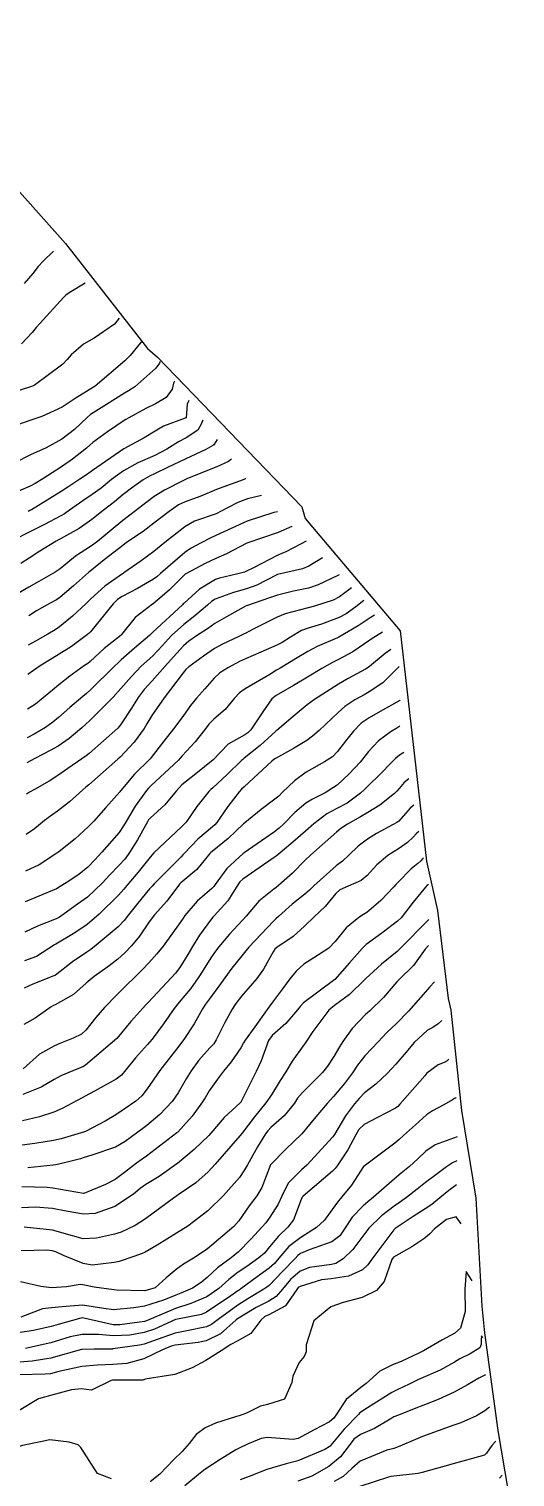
# Model space of a CAD drawing. Header units: metres. Extents: x 307586 to 320046, y 7427249 to 7434250.
# Drawn here: x 319636.2 to 319667.5, y 7428235.8 to 7428329 of the extents above; entities that cross this region are included whole.
import ezdxf

# ---------------------------------------------------------------- set-up
doc = ezdxf.new("R2010")
doc.units = ezdxf.units.M
doc.header["$MEASUREMENT"] = 0
for name, color, linetype in [('Area', 45, 'Continuous'), ('Curvas de Nivel 1m', 11, 'Continuous'), ('Curvas de Nivel 5m', 15, 'Continuous')]:
    doc.layers.add(name, color=color, linetype=linetype)

msp = doc.modelspace()

# ---------------------------------------------------------------- linework, layer by layer
at = {"layer": 'Area'}
msp.add_polyline3d([(319624.828, 7428329.793, 853.658), (319630.339, 7428324.372, 850.687), (319638.544, 7428315.194, 846.368), (319643.821, 7428308.418, 842.947), (319644.483, 7428307.862, 842.477), (319653.762, 7428298.232, 833.33), (319653.981, 7428297.481, 833.8), (319660.097, 7428290.247, 827.35), (319661.807, 7428275.405, 819.117), (319662.504, 7428272.231, 816.637), (319663.194, 7428266.572, 814.318), (319663.363, 7428265.826, 823.138), (319664.045, 7428259.344, 811.397), (319664.975, 7428253.717, 808.346), (319665.361, 7428246.747, 807.786), (319665.535, 7428245.043, 808.257), (319666.391, 7428238.751, 806.627), (319667.504, 7428232.165, 800.169)], dxfattribs=at)
at = {"layer": 'Curvas de Nivel 1m', "flags": 128}
for points, elevation in [([(319637.783, 7428314.7), (319637.104, 7428314.04), (319636.792, 7428313.701), (319636.441, 7428313.262), (319635.884, 7428312.6)], 846), ([(319642.003, 7428310.38), (319641.705, 7428309.98), (319640.389, 7428309.081), (319639.697, 7428308.693), (319638.913, 7428308.015), (319638.665, 7428307.722), (319638.367, 7428307.415), (319636.531, 7428306.047), (319636.352, 7428305.97), (319634.895, 7428305.514)], 844), ([(319643.463, 7428308.89), (319642.718, 7428307.967), (319642.369, 7428307.62), (319640.461, 7428305.998), (319640.352, 7428305.927), (319639.162, 7428305.195), (319638.339, 7428304.647), (319637.029, 7428304.039), (319636.321, 7428303.809), (319635.021, 7428303.357)], 843), ([(319644.643, 7428307.59), (319644.63, 7428307.554), (319644.605, 7428307.474), (319644.365, 7428307.148), (319643.014, 7428305.963), (319642.611, 7428305.707), (319642.349, 7428305.557), (319641.178, 7428304.824), (319640.336, 7428304.287), (319640.166, 7428304.171), (319639.974, 7428304.004), (319639.123, 7428303.21), (319638.311, 7428302.585), (319637.299, 7428302.035), (319636.298, 7428301.582), (319635.282, 7428301.071)], 842), ([(319645.563, 7428306.33), (319645.511, 7428306.197), (319645.416, 7428305.81), (319645.024, 7428305.266), (319644.342, 7428304.868), (319643.73, 7428304.565), (319642.628, 7428303.967), (319642.439, 7428303.861), (319642.33, 7428303.796), (319641.244, 7428303.061), (319640.308, 7428302.36), (319640.115, 7428302.192), (319639.899, 7428302.004), (319639.008, 7428301.301), (319638.291, 7428300.805), (319637.085, 7428300.038), (319636.592, 7428299.731), (319636.276, 7428299.565), (319635.22, 7428299.104)], 841), ([(319647.403, 7428303.81), (319647.258, 7428303.508), (319647.07, 7428303.171), (319646.314, 7428302.667), (319645.823, 7428302.422), (319645.085, 7428301.942), (319644.299, 7428301.526), (319643.2, 7428301.055), (319642.289, 7428300.553), (319641.519, 7428299.981), (319640.835, 7428299.431), (319640.268, 7428299.018), (319639.657, 7428298.611), (319638.81, 7428298.014), (319638.484, 7428297.784), (319638.249, 7428297.644), (319637.192, 7428297.082), (319636.239, 7428296.617), (319635.165, 7428296.056)], 839), ([(319648.323, 7428302.56), (319648.093, 7428302.223), (319648.043, 7428302.168), (319647.578, 7428301.911), (319646.297, 7428301.319), (319645.108, 7428300.759), (319644.287, 7428300.359), (319644.011, 7428300.228), (319643.55, 7428299.957), (319642.804, 7428299.435), (319642.269, 7428299.011), (319641.694, 7428298.546), (319640.971, 7428297.989), (319640.247, 7428297.416), (319639.419, 7428296.83), (319638.234, 7428296.176), (319638.129, 7428296.126), (319637.939, 7428296.023), (319636.894, 7428295.363), (319636.216, 7428294.915), (319635.67, 7428294.589)], 838), ([(319649.243, 7428301.3), (319649.048, 7428301.14), (319648.292, 7428300.8), (319646.408, 7428300.043), (319646.284, 7428299.987), (319646.142, 7428299.922), (319644.92, 7428299.293), (319644.267, 7428298.883), (319643.724, 7428298.492), (319643.046, 7428297.962), (319642.599, 7428297.617), (319642.247, 7428297.341), (319640.611, 7428295.994), (319640.23, 7428295.718), (319639.189, 7428295.044), (319638.206, 7428294.239), (319638.084, 7428294.142), (319637.89, 7428294.023), (319636.819, 7428293.411), (319636.193, 7428293.057), (319634.49, 7428292.065)], 837), ([(319650.163, 7428300.04), (319650.141, 7428300.025), (319649.752, 7428299.885), (319648.672, 7428299.501), (319648.274, 7428299.333), (319647.266, 7428298.912), (319646.262, 7428298.554), (319645.835, 7428298.351), (319645.221, 7428297.935), (319644.245, 7428297.168), (319643.554, 7428296.643), (319642.55, 7428295.967), (319642.36, 7428295.841), (319642.231, 7428295.742), (319641.039, 7428294.805), (319640.214, 7428294.15), (319640.129, 7428294.086), (319640.028, 7428294.002), (319639.067, 7428293.139), (319638.187, 7428292.394), (319637.963, 7428292.245), (319637.559, 7428292.026), (319636.682, 7428291.531), (319636.175, 7428291.215)], 836), ([(319652.193, 7428297.91), (319651.959, 7428297.854), (319650.247, 7428297.304), (319649.269, 7428296.863), (319648.238, 7428296.376), (319647.913, 7428296.227), (319647.296, 7428295.909), (319646.602, 7428295.543), (319646.227, 7428295.295), (319644.659, 7428293.943), (319644.427, 7428293.73), (319644.207, 7428293.559), (319643.192, 7428292.966), (319642.19, 7428292.449), (319641.904, 7428292.257), (319641.624, 7428291.978), (319640.165, 7428290.182), (319640.077, 7428290.088), (319639.971, 7428290.002), (319638.932, 7428289.232), (319638.144, 7428288.731), (319637.694, 7428288.47), (319636.972, 7428288.032), (319636.487, 7428287.679), (319636.127, 7428287.429)], 834), ([(319653.123, 7428296.96), (319652.24, 7428296.583), (319650.233, 7428295.88), (319648.928, 7428295.191), (319648.223, 7428294.896), (319647.539, 7428294.587), (319646.306, 7428293.919), (319646.25, 7428293.882), (319646.212, 7428293.852), (319645.247, 7428292.885), (319644.183, 7428291.967), (319644.155, 7428291.95), (319643.042, 7428291.094), (319642.163, 7428290.001), (319642.133, 7428289.97), (319641.042, 7428289.095), (319640.137, 7428288.264), (319639.992, 7428288.144), (319639.779, 7428288.004), (319638.816, 7428287.323), (319638.12, 7428286.773), (319637.711, 7428286.43), (319637.241, 7428286.029), (319636.621, 7428285.519), (319636.1, 7428285.19)], 833), ([(319654.053, 7428296.01), (319653.717, 7428295.835), (319652.734, 7428295.339), (319652.225, 7428295.105), (319650.648, 7428294.304), (319650.215, 7428294.084), (319650.069, 7428294.027), (319649.554, 7428293.887), (319648.465, 7428293.642), (319648.208, 7428293.55), (319647.174, 7428292.934), (319646.185, 7428292.028), (319646.13, 7428291.974), (319646.075, 7428291.922), (319644.165, 7428290.148), (319644.062, 7428290.053), (319643.953, 7428289.952), (319642.99, 7428289.122), (319642.139, 7428288.366), (319641.929, 7428288.18), (319641.713, 7428287.976), (319640.117, 7428286.393), (319639.908, 7428286.209), (319639.654, 7428286.005), (319638.818, 7428285.298), (319638.093, 7428284.659), (319637.741, 7428284.37), (319637.261, 7428284.028), (319636.533, 7428283.581), (319636.076, 7428283.355)], 832), ([(319655.103, 7428294.94), (319654.219, 7428294.409), (319653.811, 7428294.241), (319652.213, 7428293.867), (319652.164, 7428293.851), (319650.879, 7428293.193), (319650.199, 7428292.957), (319649.367, 7428292.717), (319648.189, 7428292.276), (319647.953, 7428292.135), (319647.689, 7428291.905), (319646.886, 7428291.202), (319646.17, 7428290.657), (319645.367, 7428289.932), (319644.793, 7428289.301), (319644.143, 7428288.615), (319643.795, 7428288.296), (319643.431, 7428287.957), (319642.792, 7428287.298), (319642.118, 7428286.527), (319641.615, 7428285.977), (319640.09, 7428284.451), (319639.857, 7428284.232), (319639.605, 7428284.005), (319638.786, 7428283.302), (319638.071, 7428282.814), (319637.564, 7428282.529), (319636.608, 7428282.035), (319636.26, 7428281.839), (319636.06, 7428281.739)], 831), ([(319656.973, 7428293.02), (319656.192, 7428292.427), (319655.781, 7428292.214), (319654.588, 7428291.824), (319654.182, 7428291.717), (319652.694, 7428291.329), (319652.176, 7428291.115), (319650.637, 7428290.343), (319650.165, 7428290.1), (319650.017, 7428290.028), (319649.722, 7428289.884), (319648.662, 7428289.388), (319648.151, 7428289.106), (319647.433, 7428288.618), (319646.485, 7428287.916), (319646.303, 7428287.747), (319646.129, 7428287.538), (319644.894, 7428285.938), (319644.101, 7428284.783), (319643.79, 7428284.259), (319643.61, 7428283.955), (319642.966, 7428283.074), (319642.065, 7428282.116), (319641.908, 7428281.972), (319640.046, 7428280.324), (319639.867, 7428280.179), (319639.654, 7428280.004), (319638.807, 7428279.237), (319638.022, 7428278.635), (319637.663, 7428278.379), (319637.191, 7428278.028), (319636.546, 7428277.497), (319636.004, 7428277.131)], 829), ([(319657.773, 7428292.2), (319657.252, 7428291.789), (319656.635, 7428291.339), (319656.176, 7428291.096), (319655.029, 7428290.675), (319654.169, 7428290.419), (319653.742, 7428290.259), (319653.041, 7428289.841), (319652.509, 7428289.495), (319652.155, 7428289.309), (319651.139, 7428288.875), (319650.141, 7428288.439), (319649.762, 7428288.261), (319649.038, 7428287.891), (319648.488, 7428287.538), (319648.126, 7428287.197), (319647.518, 7428286.507), (319646.991, 7428285.911), (319646.597, 7428285.426), (319646.101, 7428284.734), (319645.508, 7428283.929), (319644.875, 7428283.144), (319644.065, 7428282.078), (319644.01, 7428282.004), (319643.958, 7428281.951), (319642.993, 7428281.022), (319642.111, 7428279.969), (319642.082, 7428279.93), (319642.041, 7428279.871), (319641.141, 7428278.869), (319640.364, 7428277.995), (319640.009, 7428277.619), (319639.16, 7428276.849), (319638.126, 7428276.019), (319638.049, 7428275.963), (319637.991, 7428275.923), (319636.84, 7428275.172), (319635.974, 7428274.775)], 828), ([(319658.443, 7428291.25), (319658.176, 7428291.075), (319657.405, 7428290.554), (319656.163, 7428289.845), (319656.065, 7428289.801), (319654.748, 7428289.227), (319654.149, 7428288.911), (319653.476, 7428288.503), (319652.371, 7428287.848), (319652.225, 7428287.756), (319652.131, 7428287.703), (319651.704, 7428287.432), (319650.119, 7428286.501), (319649.754, 7428286.246), (319649.42, 7428285.887), (319648.829, 7428285.169), (319648.099, 7428284.547), (319647.773, 7428284.226), (319647.533, 7428283.906), (319646.896, 7428283.097), (319646.067, 7428282.194), (319645.937, 7428282.05), (319645.82, 7428281.924), (319644.046, 7428280.257), (319643.891, 7428280.105), (319643.758, 7428279.953), (319643.029, 7428278.959), (319642.45, 7428277.966), (319642.293, 7428277.684), (319642.006, 7428277.266), (319640.895, 7428275.986), (319640.461, 7428275.518), (319639.978, 7428275.02), (319639.416, 7428274.561), (319638.596, 7428274.014), (319638.208, 7428273.77), (319637.959, 7428273.634), (319636.834, 7428273.152), (319635.951, 7428272.799)], 827), ([(319658.973, 7428290.15), (319658.24, 7428289.701), (319658.161, 7428289.65), (319657.053, 7428288.887), (319656.142, 7428288.393), (319655.745, 7428288.2), (319655.048, 7428287.816), (319654.127, 7428287.261), (319653.236, 7428286.725), (319652.115, 7428286.076), (319651.844, 7428285.854), (319651.268, 7428285.026), (319650.477, 7428283.874), (319650.293, 7428283.674), (319650.088, 7428283.546), (319649.023, 7428282.946), (319648.063, 7428281.926), (319646.932, 7428281.033), (319646.047, 7428280.315), (319645.679, 7428279.925), (319644.938, 7428279.028), (319644.017, 7428278.209), (319643.893, 7428278.073), (319643.819, 7428277.952), (319643.184, 7428276.776), (319642.677, 7428275.963), (319642.387, 7428275.568), (319641.98, 7428275.128), (319641.41, 7428274.54), (319640.899, 7428273.986), (319639.954, 7428273.097), (319639.324, 7428272.631), (319638.453, 7428272.015), (319638.152, 7428271.806), (319637.94, 7428271.707), (319636.742, 7428271.225), (319635.931, 7428270.846)], 826), ([(319660.043, 7428287.95), (319659.988, 7428287.909), (319659.839, 7428287.763), (319658.992, 7428286.903), (319658.118, 7428286.313), (319657.776, 7428286.123), (319657.175, 7428285.789), (319656.539, 7428285.365), (319656.105, 7428284.989), (319654.879, 7428283.818), (319654.459, 7428283.453), (319654.083, 7428283.184), (319653.239, 7428282.675), (319652.066, 7428282.031), (319651.959, 7428281.957), (319651.843, 7428281.853), (319650.046, 7428280.205), (319649.878, 7428280.048), (319649.723, 7428279.883), (319648.995, 7428278.923), (319648.29, 7428277.897), (319648.16, 7428277.75), (319648.01, 7428277.626), (319647.079, 7428276.833), (319646.203, 7428275.918), (319646.102, 7428275.808), (319645.991, 7428275.698), (319644.259, 7428273.946), (319644.122, 7428273.796), (319643.968, 7428273.618), (319643.197, 7428272.711), (319642.611, 7428271.963), (319642.322, 7428271.583), (319641.935, 7428271.181), (319640.528, 7428269.991), (319640.187, 7428269.728), (319639.916, 7428269.546), (319638.995, 7428268.921), (319637.893, 7428268.059), (319637.868, 7428268.046), (319637.804, 7428268.021), (319636.436, 7428267.486), (319635.885, 7428267.233)], 824), ([(319660.113, 7428285.78), (319660.084, 7428285.76), (319658.825, 7428285.053), (319658.102, 7428284.645), (319657.594, 7428284.289), (319657.089, 7428283.79), (319656.649, 7428283.229), (319656.073, 7428282.465), (319655.736, 7428282.136), (319655.231, 7428281.812), (319654.056, 7428281.139), (319653.299, 7428280.589), (319652.529, 7428279.845), (319652.282, 7428279.605), (319652.036, 7428279.399), (319651.159, 7428278.73), (319650.092, 7428277.879), (319650.012, 7428277.804), (319649.029, 7428276.864), (319647.994, 7428276.041), (319647.918, 7428275.977), (319647.852, 7428275.901), (319647.017, 7428274.875), (319645.974, 7428274.006), (319645.89, 7428273.921), (319645.064, 7428272.826), (319644.29, 7428271.945), (319643.938, 7428271.498), (319643.308, 7428270.578), (319642.794, 7428269.961), (319642.366, 7428269.515), (319641.91, 7428269.096), (319641.271, 7428268.611), (319640.385, 7428267.993), (319639.888, 7428267.556), (319639.067, 7428266.823), (319637.874, 7428266.158), (319637.783, 7428266.112), (319637.634, 7428266.022), (319636.598, 7428265.297), (319635.856, 7428264.886)], 823), ([(319660.093, 7428284.1), (319659.88, 7428283.977), (319659.525, 7428283.766), (319658.705, 7428283.152), (319658.073, 7428282.472), (319657.773, 7428282.077), (319657.532, 7428281.785), (319656.823, 7428281.024), (319656.048, 7428280.295), (319655.281, 7428279.811), (319654.453, 7428279.407), (319654.033, 7428279.145), (319653.319, 7428278.542), (319652.623, 7428277.844), (319652.312, 7428277.545), (319652.007, 7428277.307), (319650.058, 7428275.943), (319649.993, 7428275.898), (319648.932, 7428274.942), (319648.184, 7428273.898), (319648.097, 7428273.772), (319647.969, 7428273.644), (319647.032, 7428272.834), (319646.239, 7428271.917), (319646.119, 7428271.741), (319645.938, 7428271.464), (319644.839, 7428269.936), (319644.424, 7428269.434), (319643.907, 7428268.856), (319643.465, 7428268.389), (319643.028, 7428267.959), (319642.457, 7428267.394), (319641.881, 7428266.82), (319641.054, 7428265.982), (319640.505, 7428265.348), (319639.851, 7428264.526), (319639.571, 7428264.279), (319639.036, 7428264.008), (319638.187, 7428263.669), (319637.838, 7428263.524), (319636.88, 7428262.982), (319635.823, 7428262.04)], 822), ([(319660.343, 7428282.4), (319660.07, 7428282.233), (319659.799, 7428282.03), (319659.545, 7428281.765), (319658.823, 7428281.005), (319658.048, 7428280.258), (319657.807, 7428280.02), (319657.554, 7428279.785), (319656.688, 7428279.139), (319656.028, 7428278.791), (319655.377, 7428278.455), (319654.542, 7428277.822), (319654.008, 7428277.346), (319653.201, 7428276.637), (319652.239, 7428275.848), (319652.108, 7428275.732), (319651.991, 7428275.637), (319651.296, 7428275.17), (319649.977, 7428274.254), (319649.778, 7428274.079), (319649.646, 7428273.883), (319649, 7428272.847), (319648.122, 7428271.898), (319648.031, 7428271.81), (319647.941, 7428271.699), (319647.185, 7428270.653), (319646.724, 7428269.912), (319646.428, 7428269.402), (319645.903, 7428268.565), (319645.624, 7428268.197), (319645.381, 7428267.928), (319643.877, 7428266.315), (319643.698, 7428266.128), (319643.531, 7428265.953), (319642.746, 7428265.075), (319641.843, 7428263.996), (319639.826, 7428262.266), (319639.661, 7428262.165), (319639.27, 7428262.006), (319638.252, 7428261.582), (319637.816, 7428261.34), (319636.981, 7428260.859), (319635.806, 7428260.376)], 821), ([(319660.983, 7428279.02), (319660.759, 7428278.832), (319660.452, 7428278.48), (319660.016, 7428277.996), (319659.885, 7428277.891), (319659.655, 7428277.764), (319658.587, 7428277.194), (319658.003, 7428276.83), (319657.409, 7428276.375), (319656.808, 7428275.792), (319656.381, 7428275.404), (319655.986, 7428275.105), (319654.535, 7428273.822), (319654.255, 7428273.539), (319653.965, 7428273.279), (319653.153, 7428272.64), (319652.269, 7428271.847), (319652.094, 7428271.696), (319651.94, 7428271.547), (319650.361, 7428269.873), (319650.164, 7428269.632), (319649.915, 7428269.321), (319649.268, 7428268.521), (319648.81, 7428267.891), (319648.426, 7428267.356), (319647.88, 7428266.63), (319647.567, 7428266.212), (319647.372, 7428265.905), (319646.837, 7428264.937), (319646.17, 7428263.917), (319646.025, 7428263.734), (319645.839, 7428263.5), (319644.625, 7428261.938), (319643.811, 7428260.753), (319643.464, 7428260.296), (319643.077, 7428259.957), (319642.326, 7428259.433), (319641.789, 7428259.066), (319641.098, 7428258.665), (319639.842, 7428257.999), (319639.773, 7428257.971), (319638.259, 7428257.524), (319637.767, 7428257.414), (319636.566, 7428257.231), (319635.764, 7428257.131)], 819), ([(319661.303, 7428277.32), (319661.149, 7428277.195), (319660.939, 7428276.96), (319660.575, 7428276.604), (319659.997, 7428276.208), (319659.715, 7428276.043), (319659.304, 7428275.767), (319658.596, 7428275.165), (319657.98, 7428274.488), (319657.594, 7428274.167), (319656.747, 7428273.792), (319656.208, 7428273.559), (319655.966, 7428273.333), (319655.271, 7428272.492), (319654.566, 7428271.821), (319653.937, 7428271.225), (319653.214, 7428270.553), (319652.167, 7428269.848), (319652.031, 7428269.739), (319651.919, 7428269.562), (319651.31, 7428268.451), (319650.871, 7428267.865), (319649.881, 7428266.709), (319649.524, 7428266.236), (319649.286, 7428265.886), (319648.78, 7428264.974), (319648.248, 7428263.896), (319648.092, 7428263.655), (319647.845, 7428263.38), (319647.141, 7428262.595), (319646.64, 7428261.912), (319646.33, 7428261.402), (319645.809, 7428260.493), (319645.409, 7428259.926), (319644.624, 7428259.104), (319643.78, 7428258.393), (319643.526, 7428258.203), (319643.196, 7428257.956), (319642.38, 7428257.351), (319641.763, 7428256.996), (319640.24, 7428256.475), (319639.756, 7428256.32), (319639.511, 7428256.247), (319638.572, 7428256.012), (319637.914, 7428255.854), (319637.75, 7428255.83), (319636.12, 7428255.664)], 818), ([(319661.613, 7428275.63), (319661.537, 7428275.563), (319661.426, 7428275.437), (319661.233, 7428275.252), (319660.823, 7428274.908), (319659.976, 7428274.056), (319659.828, 7428273.908), (319659.695, 7428273.763), (319658.85, 7428272.881), (319657.948, 7428272.109), (319657.753, 7428271.975), (319657.448, 7428271.785), (319656.618, 7428271.112), (319655.927, 7428270.233), (319655.518, 7428269.806), (319654.553, 7428269.181), (319653.907, 7428268.769), (319653.4, 7428268.336), (319653.004, 7428267.839), (319652.535, 7428267.195), (319651.878, 7428266.33), (319651.53, 7428265.855), (319650.734, 7428264.74), (319650.128, 7428263.876), (319650.023, 7428263.705), (319649.845, 7428263.383), (319649.219, 7428262.499), (319648.731, 7428261.891), (319648.339, 7428261.374), (319647.81, 7428260.615), (319647.537, 7428260.171), (319647.373, 7428259.904), (319646.701, 7428258.999), (319645.774, 7428257.964), (319645.75, 7428257.944), (319645.726, 7428257.921), (319643.758, 7428256.422), (319643.487, 7428256.221), (319643.128, 7428255.956), (319642.349, 7428255.359), (319641.737, 7428254.907), (319641.121, 7428254.591), (319639.723, 7428254.017), (319639.702, 7428254.011), (319637.728, 7428254.36), (319637.361, 7428254.392), (319635.729, 7428254.442)], 817), ([(319661.933, 7428273.93), (319661.894, 7428273.893), (319661.85, 7428273.856), (319661.734, 7428273.734), (319660.939, 7428272.764), (319660.159, 7428271.757), (319659.941, 7428271.543), (319658.923, 7428270.78), (319657.925, 7428270.038), (319657.789, 7428269.917), (319657.664, 7428269.783), (319656.845, 7428268.854), (319655.893, 7428267.8), (319653.877, 7428266.285), (319653.654, 7428266.054), (319653.491, 7428265.834), (319652.744, 7428264.961), (319651.856, 7428264.186), (319651.617, 7428263.854), (319651.142, 7428262.552), (319650.839, 7428261.865), (319649.868, 7428259.944), (319649.835, 7428259.88), (319649.82, 7428259.862), (319649.802, 7428259.841), (319648.767, 7428258.911), (319647.902, 7428257.899), (319647.771, 7428257.748), (319646.828, 7428256.843), (319645.753, 7428255.942), (319645.727, 7428255.92), (319644.578, 7428255.1), (319643.732, 7428254.583), (319643.361, 7428254.321), (319642.929, 7428253.958), (319641.715, 7428253.17), (319640.449, 7428252.722), (319639.71, 7428252.677), (319638.582, 7428252.877), (319637.713, 7428253.042), (319636.609, 7428253.136), (319635.713, 7428253.078)], 816), ([(319661.923, 7428269.99), (319661.714, 7428269.733), (319660.958, 7428268.694), (319660.011, 7428267.758), (319659.892, 7428267.643), (319659.027, 7428266.623), (319658.14, 7428265.777), (319658.002, 7428265.649), (319657.87, 7428265.526), (319657.021, 7428264.629), (319656.417, 7428263.794), (319656.199, 7428263.445), (319655.839, 7428262.84), (319655.429, 7428262.206), (319655.098, 7428261.811), (319653.81, 7428260.503), (319653.5, 7428260.139), (319653.288, 7428259.835), (319652.625, 7428259.007), (319651.779, 7428258.253), (319651.577, 7428258.052), (319651.433, 7428257.855), (319650.92, 7428257.014), (319650.274, 7428255.865), (319650.085, 7428255.531), (319649.745, 7428255.044), (319648.721, 7428253.885), (319647.713, 7428252.896), (319646.428, 7428251.913), (319645.698, 7428251.453), (319644.444, 7428250.693), (319643.686, 7428250.227), (319643.493, 7428250.144), (319642.94, 7428249.957), (319642.013, 7428249.632), (319641.677, 7428249.571), (319640.255, 7428249.403), (319639.675, 7428249.494), (319638.426, 7428250.009), (319637.92, 7428250.251), (319637.686, 7428250.323), (319637.348, 7428250.362), (319635.686, 7428250.315)], 814), ([(319662.313, 7428267.64), (319661.997, 7428267.293), (319661.887, 7428267.171), (319660.633, 7428265.749), (319659.865, 7428264.962), (319659.251, 7428264.374), (319658.681, 7428263.772), (319658.285, 7428263.337), (319657.839, 7428262.871), (319657.351, 7428262.264), (319657.024, 7428261.788), (319656.511, 7428261.098), (319655.808, 7428260.266), (319655.398, 7428259.806), (319654.663, 7428258.944), (319653.773, 7428257.855), (319652.747, 7428256.857), (319651.753, 7428255.85), (319651.192, 7428254.402), (319650.861, 7428253.859), (319650.375, 7428253.211), (319649.709, 7428252.248), (319649.384, 7428251.875), (319647.688, 7428250.442), (319646.896, 7428249.908), (319646.142, 7428249.45), (319645.671, 7428249.125), (319645.021, 7428248.571), (319644.325, 7428247.94), (319643.651, 7428247.736), (319641.841, 7428247.779), (319641.651, 7428247.8), (319640.403, 7428247.983), (319639.655, 7428248.13), (319639.498, 7428248.15), (319638.601, 7428248.006), (319637.652, 7428247.942), (319636.968, 7428248.027), (319635.657, 7428248.329)], 813), ([(319662.783, 7428265.16), (319662.56, 7428264.929), (319662.201, 7428264.708), (319661.861, 7428264.52), (319661.011, 7428263.743), (319660.484, 7428263.11), (319659.832, 7428262.346), (319659.55, 7428262.04), (319659.294, 7428261.765), (319658.535, 7428261.053), (319657.81, 7428260.49), (319657.454, 7428260.136), (319657.158, 7428259.786), (319656.573, 7428259.01), (319655.873, 7428257.799), (319655.836, 7428257.735), (319655.771, 7428257.648), (319654.09, 7428255.825), (319653.75, 7428255.523), (319652.895, 7428254.685), (319652.472, 7428253.843), (319652.254, 7428253.316), (319651.712, 7428252.48), (319651.442, 7428252.117), (319651.225, 7428251.855), (319650.492, 7428251.065), (319649.687, 7428250.248), (319649.227, 7428249.877), (319648.344, 7428249.219), (319647.663, 7428248.6), (319647.287, 7428248.275), (319646.719, 7428247.909), (319645.976, 7428247.591), (319645.648, 7428247.472), (319644.86, 7428247.146), (319643.641, 7428246.758), (319642.939, 7428246.657), (319641.638, 7428246.523), (319641.018, 7428246.597), (319639.641, 7428246.827), (319638.339, 7428246.708), (319637.639, 7428246.637), (319637.075, 7428246.59), (319635.669, 7428246.04)], 812), ([(319663.243, 7428262.67), (319663.127, 7428262.546), (319662.928, 7428262.439), (319662.548, 7428262.297), (319661.823, 7428261.757), (319661.686, 7428261.596), (319660.088, 7428259.756), (319659.948, 7428259.611), (319659.799, 7428259.499), (319658.647, 7428258.91), (319657.783, 7428258.46), (319657.436, 7428258.126), (319657.241, 7428257.785), (319656.741, 7428256.812), (319656.046, 7428255.797), (319655.919, 7428255.63), (319655.749, 7428255.445), (319653.853, 7428253.828), (319653.794, 7428253.767), (319653.73, 7428253.621), (319653.234, 7428252.311), (319652.877, 7428251.838), (319652.27, 7428251.271), (319651.69, 7428250.567), (319651.367, 7428250.172), (319651.001, 7428249.857), (319650.227, 7428249.312), (319649.669, 7428248.937), (319649.063, 7428248.478), (319648.416, 7428247.889), (319647.647, 7428247.347), (319646.626, 7428246.927), (319645.64, 7428246.608), (319644.07, 7428245.943), (319643.773, 7428245.806), (319643.63, 7428245.766), (319642.044, 7428245.549), (319641.627, 7428245.56), (319639.736, 7428245.989), (319639.633, 7428246.005), (319639.532, 7428245.992), (319638.072, 7428245.568), (319637.624, 7428245.448), (319636.475, 7428245.177), (319635.618, 7428245.049)], 811), ([(319663.773, 7428257.66), (319662.356, 7428257.135), (319661.763, 7428256.737), (319661.249, 7428256.244), (319660.696, 7428255.741), (319660.177, 7428255.318), (319659.745, 7428254.96), (319658.377, 7428253.77), (319658.028, 7428253.476), (319657.724, 7428253.213), (319657.023, 7428252.477), (319656.569, 7428251.791), (319656.211, 7428251.282), (319655.694, 7428250.904), (319654.252, 7428250.385), (319653.686, 7428250.141), (319653.508, 7428250.009), (319653.341, 7428249.833), (319652.527, 7428248.984), (319651.657, 7428248.092), (319651.525, 7428247.981), (319651.333, 7428247.853), (319650.282, 7428247.228), (319649.642, 7428246.821), (319648.374, 7428245.889), (319647.954, 7428245.57), (319647.626, 7428245.418), (319646.364, 7428245.17), (319645.619, 7428245.01), (319644.811, 7428244.736), (319643.608, 7428244.313), (319643.313, 7428244.248), (319641.603, 7428243.998), (319641.578, 7428243.995), (319640.403, 7428243.982), (319639.622, 7428243.97), (319639.603, 7428243.968), (319639.574, 7428243.962), (319637.597, 7428243.412), (319636.407, 7428243.22), (319635.594, 7428243.14)], 809), ([(319663.753, 7428256.11), (319663.478, 7428255.99), (319663.081, 7428255.717), (319662.316, 7428255.156), (319661.743, 7428254.717), (319661.195, 7428254.279), (319660.502, 7428253.742), (319660.051, 7428253.424), (319659.725, 7428253.202), (319658.905, 7428252.572), (319658.085, 7428251.774), (319657.698, 7428251.27), (319657.065, 7428250.41), (319656.435, 7428249.792), (319655.969, 7428249.507), (319655.677, 7428249.437), (319654.255, 7428249.24), (319653.671, 7428249.003), (319653.035, 7428248.464), (319652.522, 7428247.841), (319652.124, 7428247.37), (319651.645, 7428247.076), (319650.837, 7428246.662), (319649.634, 7428245.937), (319649.551, 7428245.871), (319648.526, 7428244.98), (319647.612, 7428244.519), (319647.102, 7428244.413), (319645.608, 7428244.245), (319645.352, 7428244.178), (319644.788, 7428243.932), (319643.597, 7428243.36), (319642.502, 7428243.052), (319641.593, 7428242.99), (319640.607, 7428242.965), (319639.592, 7428242.863), (319638.117, 7428242.541), (319637.587, 7428242.402), (319637.24, 7428242.37), (319635.586, 7428242.335)], 808), ([(319663.743, 7428254.56), (319663.241, 7428254.212), (319662.652, 7428253.721), (319662.146, 7428253.306), (319661.722, 7428253.021), (319660.934, 7428252.518), (319659.785, 7428251.749), (319659.736, 7428251.716), (319659.702, 7428251.679), (319658.283, 7428249.771), (319658.03, 7428249.422), (319657.673, 7428249.102), (319656.77, 7428248.686), (319655.664, 7428248.524), (319655.03, 7428248.442), (319653.656, 7428248.031), (319653.536, 7428247.95), (319653.455, 7428247.832), (319652.713, 7428246.768), (319651.636, 7428246.206), (319651.389, 7428246.098), (319651.126, 7428245.855), (319650.492, 7428244.994), (319649.612, 7428244.49), (319649.2, 7428244.286), (319648.564, 7428243.886), (319647.597, 7428243.263), (319646.712, 7428242.789), (319645.587, 7428242.344), (319643.679, 7428242.044), (319643.583, 7428242.007), (319643.539, 7428241.995), (319641.583, 7428241.98), (319641.488, 7428241.971), (319640.225, 7428241.335), (319639.577, 7428241.426), (319638.937, 7428241.36), (319637.573, 7428240.992), (319636.814, 7428240.784), (319635.563, 7428240.04)], 807), ([(319664.043, 7428252.06), (319663.715, 7428252.5), (319663.085, 7428252.344), (319662.321, 7428251.724), (319662.02, 7428251.406), (319661.697, 7428251.143), (319660.864, 7428250.565), (319659.685, 7428249.913), (319659.565, 7428249.752), (319659.078, 7428248.342), (319658.583, 7428247.766), (319657.648, 7428247.304), (319656.436, 7428247.001), (319655.642, 7428246.714), (319654.553, 7428245.816), (319654.055, 7428244.261), (319654.055, 7428243.823), (319653.927, 7428243.507), (319653.603, 7428243.136), (319653.184, 7428242.239), (319653.128, 7428241.835), (319652.645, 7428240.766), (319651.569, 7428240.429), (319651.108, 7428240.314), (319650.21, 7428239.864), (319649.73, 7428239.699), (319649.56, 7428239.652), (319648.218, 7428239.225), (319647.548, 7428238.93), (319646.962, 7428238.485), (319646.513, 7428237.91), (319646.057, 7428237.385), (319645.523, 7428236.879), (319644.618, 7428235.933), (319643.999, 7428235.449)], 806), ([(319665.423, 7428244.71), (319665.337, 7428244.84), (319665.319, 7428244.597), (319665.323, 7428244.276), (319665.232, 7428244.071), (319664.618, 7428243.695), (319663.956, 7428243.356), (319663.604, 7428243.149), (319662.68, 7428242.636), (319661.589, 7428242.155), (319661.293, 7428242.028), (319660.694, 7428241.739), (319659.945, 7428241.381), (319659.577, 7428241.188), (319658.001, 7428240.207), (319657.564, 7428239.926), (319657.485, 7428239.859), (319657.412, 7428239.782), (319656.501, 7428238.838), (319655.645, 7428237.799), (319655.593, 7428237.739), (319655.532, 7428237.687), (319655.253, 7428237.527), (319653.523, 7428236.793), (319652.764, 7428236.594), (319651.517, 7428236.241), (319651.242, 7428236.126), (319650.551, 7428235.86), (319649.805, 7428235.571)], 804), ([(319665.593, 7428242.33), (319665.168, 7428242.108), (319664.451, 7428241.697), (319663.578, 7428241.21), (319662.548, 7428240.745), (319661.569, 7428240.367), (319661.112, 7428240.19), (319659.988, 7428239.746), (319659.687, 7428239.623), (319659.56, 7428239.542), (319658.446, 7428238.87), (319657.544, 7428238.492), (319657.127, 7428238.196), (319656.814, 7428237.787), (319656.258, 7428237.06), (319655.519, 7428236.436), (319654.415, 7428235.816), (319653.51, 7428235.49)], 803), ([(319665.853, 7428240.25), (319665.566, 7428240.004), (319665.011, 7428239.688), (319664.008, 7428239.251), (319663.553, 7428239.081), (319662.547, 7428238.721), (319661.542, 7428238.352), (319661.099, 7428238.175), (319660.089, 7428237.744), (319659.69, 7428237.59), (319659.531, 7428237.542), (319659.25, 7428237.474), (319657.523, 7428236.777), (319656.996, 7428236.307), (319656.439, 7428235.791), (319655.843, 7428235.463)], 802), ([(319641.508, 7428235.626), (319640.615, 7428235.979), (319639.529, 7428237.647), (319639.369, 7428237.83), (319638.781, 7428238.001), (319637.535, 7428238.141), (319637.426, 7428238.13), (319636.946, 7428238.026), (319635.783, 7428237.785), (319635.529, 7428237.688), (319634.538, 7428237.07), (319633.516, 7428236.364), (319633.34, 7428236.246), (319633.089, 7428236.074), (319632.096, 7428235.492)], 806), ([(319666.263, 7428238.06), (319666.013, 7428237.78), (319665.656, 7428237.296), (319665.528, 7428237.16), (319664.772, 7428236.938), (319663.522, 7428236.611), (319662.835, 7428236.402), (319661.516, 7428236.041), (319661.259, 7428235.989), (319659.513, 7428235.784), (319659.347, 7428235.752), (319657.507, 7428235.149)], 801)]:
    msp.add_lwpolyline(points, dxfattribs=dict(at, elevation=elevation))
at = {"layer": 'Curvas de Nivel 5m', "flags": 128}
for points, elevation in [([(319639.813, 7428312.63), (319638.791, 7428312.016), (319638.576, 7428311.864), (319638.42, 7428311.712), (319636.892, 7428310.043), (319636.659, 7428309.786), (319636.394, 7428309.463), (319635.72, 7428308.719)], 845), ([(319646.483, 7428305.07), (319646.394, 7428304.839), (319646.315, 7428303.967), (319646.249, 7428303.931), (319644.857, 7428303.413), (319644.32, 7428303.11), (319643.608, 7428302.663), (319642.303, 7428301.97), (319640.289, 7428300.575), (319639.956, 7428300.334), (319639.471, 7428300.008), (319638.752, 7428299.539), (319638.271, 7428299.223), (319637.539, 7428298.756), (319636.356, 7428298.039), (319636.288, 7428298.004), (319636.252, 7428297.984), (319636.148, 7428297.937)], 840), ([(319651.173, 7428298.96), (319650.266, 7428298.74), (319649.638, 7428298.511), (319648.489, 7428297.898), (319648.337, 7428297.815), (319648.252, 7428297.777), (319646.865, 7428297.295), (319646.243, 7428296.95), (319644.95, 7428295.939), (319644.227, 7428295.359), (319643.423, 7428294.756), (319642.312, 7428293.969), (319642.251, 7428293.931), (319642.212, 7428293.909), (319641.074, 7428293.113), (319640.187, 7428292.293), (319640.038, 7428292.148), (319639.882, 7428292.003), (319639.006, 7428291.18), (319638.168, 7428290.5), (319637.878, 7428290.311), (319637.403, 7428290.028), (319636.612, 7428289.579), (319636.152, 7428289.314)], 835), ([(319656.173, 7428293.84), (319656.099, 7428293.802), (319654.821, 7428293.203), (319654.2, 7428292.998), (319653.239, 7428292.797), (319652.193, 7428292.539), (319651.681, 7428292.367), (319650.261, 7428291.879), (319650.183, 7428291.842), (319648.921, 7428291.147), (319648.171, 7428290.708), (319647.692, 7428290.381), (319646.982, 7428289.912), (319646.492, 7428289.583), (319646.153, 7428289.28), (319645.507, 7428288.565), (319644.956, 7428287.938), (319644.124, 7428287.023), (319643.61, 7428286.463), (319643.228, 7428285.959), (319642.802, 7428285.267), (319642.095, 7428284.179), (319641.91, 7428283.973), (319640.066, 7428282.349), (319639.87, 7428282.196), (319639.598, 7428282.005), (319638.694, 7428281.376), (319638.052, 7428280.921), (319637.503, 7428280.571), (319636.541, 7428280.035), (319636.231, 7428279.847), (319636.038, 7428279.72)], 830), ([(319659.503, 7428289.05), (319659.131, 7428288.787), (319658.135, 7428287.943), (319658.043, 7428287.872), (319657.877, 7428287.783), (319656.751, 7428287.169), (319656.123, 7428286.806), (319654.588, 7428285.823), (319654.109, 7428285.468), (319653.215, 7428284.726), (319652.172, 7428283.849), (319652.125, 7428283.817), (319652.092, 7428283.788), (319651.094, 7428282.848), (319650.065, 7428282.034), (319649.978, 7428281.967), (319649.881, 7428281.882), (319648.96, 7428280.985), (319648.045, 7428280.141), (319647.915, 7428280.03), (319647.779, 7428279.903), (319647.017, 7428278.922), (319646.31, 7428277.917), (319646.169, 7428277.761), (319646.01, 7428277.611), (319644.244, 7428275.946), (319643.99, 7428275.667), (319643.233, 7428274.705), (319642.606, 7428273.964), (319642.31, 7428273.615), (319641.955, 7428273.219), (319640.717, 7428271.988), (319639.936, 7428271.328), (319639.15, 7428270.789), (319637.923, 7428270.075), (319637.889, 7428270.054), (319637.838, 7428270.021), (319636.672, 7428269.272), (319635.907, 7428268.991)], 825), ([(319660.663, 7428280.71), (319660.369, 7428280.472), (319660.046, 7428280.094), (319659.892, 7428279.913), (319659.731, 7428279.763), (319658.789, 7428279.015), (319658.024, 7428278.534), (319657.548, 7428278.257), (319656.712, 7428277.793), (319656.292, 7428277.515), (319656.008, 7428277.27), (319654.359, 7428275.825), (319653.989, 7428275.47), (319653.171, 7428274.648), (319652.276, 7428273.847), (319652.11, 7428273.71), (319651.969, 7428273.605), (319650.995, 7428272.827), (319650.178, 7428271.876), (319649.94, 7428271.601), (319649.112, 7428270.707), (319648.423, 7428269.895), (319648.202, 7428269.614), (319647.912, 7428269.196), (319647.406, 7428268.399), (319647.103, 7428267.908), (319646.605, 7428267.193), (319645.877, 7428266.322), (319645.553, 7428265.925), (319644.854, 7428264.939), (319644.135, 7428263.946), (319643.839, 7428263.602), (319643.052, 7428262.736), (319642.424, 7428261.964), (319642.152, 7428261.634), (319641.817, 7428261.369), (319640.417, 7428260.598), (319639.806, 7428260.268), (319639.629, 7428260.177), (319639.304, 7428260.005), (319638.33, 7428259.48), (319637.791, 7428259.239), (319636.878, 7428258.938), (319635.783, 7428258.686)], 820), ([(319661.943, 7428271.65), (319660.087, 7428269.758), (319660.007, 7428269.673), (319659.92, 7428269.59), (319658.897, 7428268.781), (319657.894, 7428267.864), (319657.852, 7428267.822), (319657.818, 7428267.781), (319656.851, 7428266.822), (319655.876, 7428266.12), (319655.513, 7428265.805), (319654.484, 7428264.446), (319654.071, 7428263.827), (319653.982, 7428263.696), (319653.848, 7428263.526), (319653.138, 7428262.533), (319652.731, 7428261.841), (319652.382, 7428261.279), (319651.808, 7428260.372), (319651.458, 7428259.855), (319650.718, 7428258.937), (319649.895, 7428257.878), (319649.771, 7428257.721), (319648.185, 7428255.894), (319647.746, 7428255.41), (319646.947, 7428254.696), (319645.798, 7428253.919), (319645.722, 7428253.869), (319645.501, 7428253.703), (319643.707, 7428252.385), (319643.035, 7428251.957), (319642.14, 7428251.524), (319641.697, 7428251.383), (319640.541, 7428251.135), (319639.694, 7428251.099), (319638.988, 7428251.292), (319637.699, 7428251.651), (319635.891, 7428251.848)], 815), ([(319663.713, 7428260.18), (319663.695, 7428260.163), (319663.663, 7428260.146), (319663.602, 7428260.125), (319663.473, 7428260.047), (319662.909, 7428259.719), (319662.188, 7428259.335), (319661.793, 7428259.07), (319661.086, 7428258.438), (319660.315, 7428257.745), (319660.03, 7428257.487), (319659.768, 7428257.257), (319657.79, 7428255.779), (319657.753, 7428255.74), (319656.974, 7428254.554), (319656.347, 7428253.794), (319656.071, 7428253.453), (319655.721, 7428252.972), (319655.221, 7428252.296), (319654.706, 7428251.815), (319653.696, 7428251.186), (319652.923, 7428250.605), (319652.293, 7428249.844), (319652.014, 7428249.511), (319651.673, 7428249.211), (319650.888, 7428248.634), (319649.831, 7428247.868), (319649.726, 7428247.795), (319649.652, 7428247.751), (319649.198, 7428247.426), (319647.638, 7428246.36), (319647.315, 7428246.224), (319645.759, 7428245.919), (319645.652, 7428245.9), (319645.633, 7428245.893), (319644.284, 7428245.28), (319643.62, 7428245.064), (319642.681, 7428244.895), (319641.616, 7428244.849), (319640.665, 7428244.932), (319639.617, 7428244.936), (319638.847, 7428244.769), (319637.609, 7428244.397), (319637.308, 7428244.322), (319635.975, 7428244.036)], 810), ([(319664.733, 7428248.38), (319664.351, 7428248.985), (319664.277, 7428247.855), (319664.287, 7428246.407), (319663.987, 7428245.347), (319663.626, 7428245.026), (319662.78, 7428244.56), (319661.615, 7428243.888), (319661.513, 7428243.832), (319661.316, 7428243.733), (319660.164, 7428243.185), (319659.601, 7428242.966), (319658.789, 7428242.568), (319657.904, 7428241.775), (319657.58, 7428241.525), (319656.618, 7428240.744), (319656.006, 7428239.796), (319655.823, 7428239.533), (319655.556, 7428239.312), (319654.574, 7428238.788), (319653.539, 7428238.237), (319653.202, 7428238.169), (319651.54, 7428238.294), (319651.158, 7428238.234), (319650.268, 7428237.863), (319649.767, 7428237.632), (319649.529, 7428237.505), (319648.511, 7428236.873), (319647.516, 7428236.235), (319647.33, 7428236.087), (319647.115, 7428235.904), (319646.232, 7428235.183)], 805), ([(319666.673, 7428235.87), (319666.509, 7428235.685)], 800)]:
    msp.add_lwpolyline(points, dxfattribs=dict(at, elevation=elevation))

doc.saveas('drawing.dxf')
